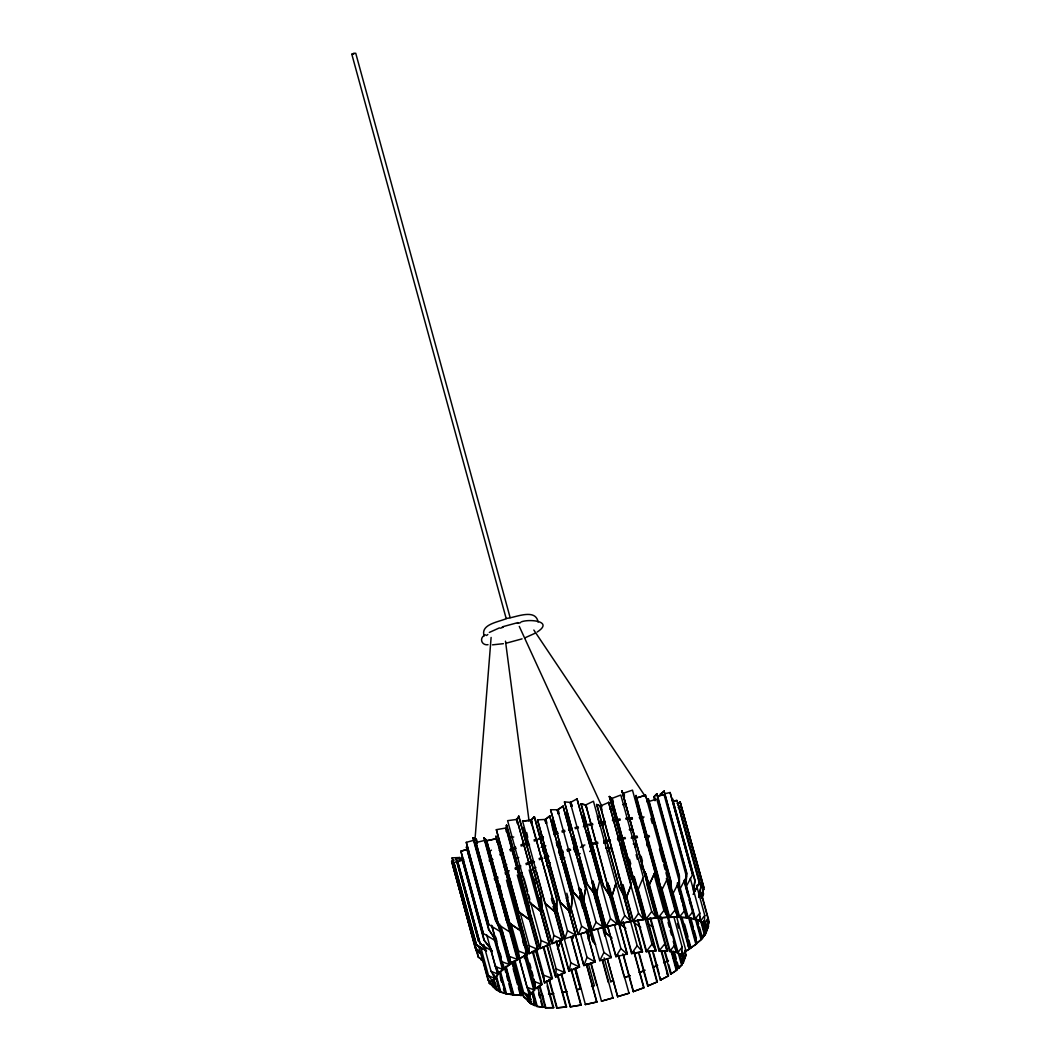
<?xml version="1.0" encoding="UTF-8"?>
<svg xmlns="http://www.w3.org/2000/svg" width="1061" height="1061" viewBox="0 0 1061 1061"><rect width="100%" height="100%" fill="white"/><g stroke="black" fill="none" stroke-linecap="round" stroke-linejoin="round"><path stroke-width="1.5" d="M701.745 934.98L701.719 939.171L696.918 943.176L689.982 917.845M556.481 912.473L556.587 899.065L534.399 816.837L556.879 899.038L556.773 912.447L530.619 820.206L531.534 824.039M513.551 962.155L522.118 995.669L522.145 992.871M660.38 891.306L677.395 953.229L681.189 955.139L681.905 954.887L682.13 947.088L673.947 917.181M704.769 915.418L700.207 921.452L703.536 923.521L704.265 923.269L704.769 915.418L696.547 885.391M520.142 912.553L529.214 945.749L529.2 953.627L538.139 949.409L526.879 908.269M474.996 839.516L491.11 637.436M685.525 885.351L686.533 873.349L664.053 791.161L686.878 873.283L685.87 885.272M540.659 912.248L556.163 968.905L555.884 976.836L565.075 972.645L556.455 941.12M570.898 911.731L572.171 898.163L549.691 815.962L572.436 898.15L570.898 911.731L567.091 897.792L571.163 911.717M682.7 960.258L682.223 964.595L678.138 968.494L673.403 951.16M645.91 873.733L658.045 918.057L667.409 917.433L636.428 802.156L635.446 798.204L636.109 795.511L658.602 877.699L660.738 890.67L658.258 877.805L635.778 795.617M645.486 833.787L635.778 798.111L636.109 795.511M636.242 798.084L645.552 795.18L636.242 798.084L637.25 801.904L636.428 802.156M656.918 876.731L657.727 876.611L656.905 876.863M657.263 876.625L648.536 844.927M693.377 889.662L694.849 880.71L672.356 798.522L695.167 880.657L693.456 891.187M707.912 918.349L703.947 924.025L705.817 926.558L706.573 926.333L707.912 918.349L700.989 893.057M530.686 902.579L541.057 940.523L540.115 948.574L549.93 944.449L538.67 903.309M583.179 902.075L585.539 888.375L563.046 806.174L585.765 888.389L583.179 902.075L579.359 888.123L583.404 902.075M526.932 906.598L527.755 906.319L526.932 906.598L530.725 920.63L518.816 911.969L496.349 829.675L505.447 828.084L506.455 831.89C507.874 828.323 505.116 819.291 506.933 831.718L527.397 906.518M518.816 911.969L496.349 829.675M527.383 906.611L531.561 920.258L529.24 907.367L506.747 825.166M685.857 950.523L682.09 956.094L683.523 958.759L684.292 958.534L685.857 950.523L676.825 917.486M705.777 931.704L705.18 934.701L701.798 938.481L696.6 919.489M646.905 845.763L647.502 842.766L643.974 830.1M698.722 895.869L700.844 886.877L678.364 804.676L701.162 886.837L698.668 897.407M599.677 880.975L576.985 798.761L599.677 880.975L596.309 894.728M553.603 899.914L570.831 962.857L569.094 971.014L579.545 967.048L571.348 937.102M701.414 893.375L709.186 921.837L707.05 929.9L706.281 930.112L704.544 923.773M532.688 869.927L536.601 872.235L553.895 935.47L552.052 943.64L562.582 939.701L553.484 906.465M588.245 939.025L589.014 936.2L587.714 931.452M588.431 939.051L589.2 936.226L587.9 931.492M530.261 995.364L528.524 998.825L530.261 995.364L528.537 989.051M684.769 950.258L686.056 954.98L682.502 963.282L683.47 959.993L681.746 953.68M701.865 887.155L702.422 884.357M611.68 897.182L615.924 883.428L611.68 897.182L607.701 883.203L606.852 883.455L610.659 897.394L591.574 826.254M480.792 947.314L488.577 975.775L495.275 978.627L493.352 982.141L494.506 978.812L493.206 974.064M610.486 918.68L617.29 924.264L605.818 926.903L610.486 918.68L593.192 855.445L594.717 853.124M702.674 922.858L705.698 933.932L708.576 925.815L704.928 934.104L706.082 930.776L703.92 922.858M546.627 865.63L550.195 867.447L567.489 930.683L564.823 938.932L556.163 907.288M634.81 847.129L636.123 843.535L633.218 843.866M631.109 884.595L626.202 898.335L631.229 884.649L608.616 802.395L631.229 884.649M686.056 954.98L683.257 963.096L682.395 959.953M583.802 907.977L592.874 941.173L595.619 944.489L592.701 941.293L580.128 895.67L583.762 909.728L585.367 905.51M580.526 933.68L586.985 957.274L583.935 965.563L595.181 961.995L586.561 930.47M701.613 898.176L703.337 893.999L702.475 890.829M701.838 898.19L703.562 893.999L702.7 890.842M705.485 931.571L702.541 938.348L699.517 927.261M561.68 861.797L564.319 863.004L581.614 926.24L578.192 934.529L589.571 931.12L579.929 896.134M557.555 948.627L560.579 941.823L557.609 948.706M648.801 885.736L654.955 872.341L648.801 885.736L644.955 871.718L644.12 871.877L644.955 871.718M680.154 965.669L678.881 968.375L677.157 962.062M702.74 889.542L703.801 887.301L680.101 802.076L703.841 889.33L699.836 896.89M705.751 925.152L707.05 929.9L706.692 926.943L709.186 921.837M623.139 846.227L621.255 850.073L638.55 913.309L643.841 919.595L633.046 921.28L623.086 884.874M578.736 858.986L596.03 922.208L591.932 930.497L603.47 927.447L592.622 887.686M597.462 928.826L603.921 952.433L599.77 960.709L611.308 957.698L594.041 894.45M670.87 888.15L672.568 894.357L679.305 881.359L656.812 799.158L648.855 801.453M693.682 893.203L699.398 882.633L693.138 894.436M533.179 953.481L534.81 950.457M678.443 884.781L679.716 889.436L686.507 876.757L664.027 794.556L657.687 796.095M524.439 958.521L526.68 954.343M665.26 793.601L670.088 792.514L692.568 874.715L686.016 886.916M515.089 972.473L512.118 961.637M648.138 798.986L670.632 881.187L671.865 894.33L670.976 881.094L648.483 798.893L646.918 801.771M668.059 880.391L668.801 880.312L667.979 880.537M668.324 880.444L672.21 894.237M506.19 618.563L351.814 54.257L353.857 53.236L355.753 53.289L510.129 617.608M512.145 898.203L513.683 895.537M516.269 819.49L507.609 820.67L530.102 902.871L541.574 911.956L530.102 902.871M516.866 819.185L518.895 816.227L541.389 898.428L542.476 911.598L516.866 819.185L538.259 897.845M517.755 818.164L518.895 816.227M518.047 823.111L517.357 823.111M538.192 897.951L542.476 911.598M538.656 897.659L537.755 898.017L541.574 911.956M607.449 852.46L609.85 848.376M596.879 1001.969L585.393 1004.528L596.879 1001.969L586.534 964.144M607.263 925.152L615.884 956.664L620.897 948.507L614.438 924.9M610.659 897.394L603.391 886.054L580.897 803.867L585.367 804.941L586.773 808.747L586.216 804.689L593.444 801.241L624.743 915.683L619.597 923.813L609.2 885.829M638.55 913.309L633.046 921.28M677.395 953.229L682.13 947.088M623.391 895.338L637.17 945.683L631.587 953.614L622.966 922.102M692.581 911.558L694.743 919.476L699.796 913.097L690.287 878.322M642.595 878.362L651.679 911.558L645.937 919.356L634.239 876.611M496.243 966.332L498.418 974.25L495.023 978.043L491.071 971.359L483.723 944.489M577.224 989.794L580.606 988.932L574.982 968.348M619.597 923.813L631.003 921.399L621.043 884.993M701.798 938.481L705.18 934.701L701.719 922.036M633.523 876.426L652.024 944.091L646.189 951.69L637.555 920.166M658.045 918.057L663.894 910.484L653.947 874.131M684.451 879.808L693.098 911.426L687.661 918.123L678.536 884.675M666.348 878.495L674.995 910.099L669.146 917.407L661.361 888.919M677.435 883.163L684.783 910.418L679.08 917.433L670.857 887.367M524.704 953.892L534.625 990.138L530.54 994.038L527.012 987.221L511.508 930.577M678.138 968.494L682.223 964.595L679.199 953.56M654.849 800.617L653.828 796.904L656.958 793.708L679.438 875.909L679.464 889.277L679.093 875.988L656.613 793.787M653.828 796.904L656.958 793.708M654.425 796.97L655.194 799.344M663.921 794.676L657.581 796.201M530.619 820.206L522.436 821.055L530.513 820.325M552.516 898.694L532.052 823.893L531.176 820.007L534.107 816.864M531.176 820.007L534.399 816.837M544.93 903.256L555.911 912.672L544.93 903.256L522.543 820.935M555.805 912.778L552.091 898.72L555.911 912.672M552.41 898.8L556.773 912.447M552.953 898.495L551.985 898.839M606.255 933.348L611.799 938.096L606.255 933.348L595.553 893.72M494.559 937.699L503.299 969.568L498.484 973.574L495.407 966.611L486.76 934.993M696.918 943.176L701.719 939.171L696.096 918.587M561.614 975.298L570.248 1006.823L581.176 1005.019L571.256 968.773M570.248 1006.823L581.176 1005.019M631.587 953.614L642.515 951.823L633.894 920.298M664.053 791.161L660.101 794.45L664.385 791.082M670.088 792.514L692.568 874.715M537.529 819.861L560.168 901.943L570.168 912.036L560.009 902.062L537.529 819.861L545.022 819.463L545.885 823.296L545.022 819.463M570.168 912.036L546.415 823.164L545.606 819.278L549.691 815.962M545.606 819.278L549.956 815.949M545.871 819.264L546.892 822.978L545.885 823.296M566.349 898.097L570.314 911.916M485.5 634.836C478.843 637.343 481.256 645.751 488.02 644.703M647.263 799.384L533.842 630.048M638.815 814.344L639.624 814.185L640.499 817.368M639.133 814.371L638.138 811.864M491.561 925.219L503.696 968.812L509.837 964.648L500.301 929.834M645.937 919.356L656.467 917.924L622.051 790.975L648.258 885.696M682.143 918.017L690.379 948.083L696.507 943.932L695.936 941.306M690.379 948.083L696.507 943.932L689.584 918.601M542.118 984.449L535.871 988.613L533.763 981.359L542.118 984.449L533.06 951.346M664.186 950.55L670.645 974.197L676.891 970.019L672.077 951.956M699.212 882.752L676.905 800.432L673.708 801.068M537.184 632.011C554.598 620.871 528.338 618.682 521.004 622.011M550.606 809.729L573.272 891.797L582.383 902.367L573.086 891.93L550.606 809.729L557.277 809.782L558.113 813.628L557.277 809.782M558.298 813.495L557.874 809.609L563.046 806.174M557.874 809.609L563.285 806.188M558.113 809.623L559.134 813.336L558.113 813.628M582.383 902.367L579.094 888.309M578.577 888.415L579.598 888.137M548.908 979.542L556.667 1007.91L566.574 1006.942L557.529 973.852M556.667 1007.91L566.574 1006.942M646.189 951.69L656.096 950.736L647.038 917.632M499.598 924.078L510.553 963.839L517.914 959.595L510.116 931.107M541.72 994.966L539.041 994.886M684.995 951.465L689.663 948.905L681.003 917.248M684.265 952.261L689.663 948.905L687.886 945.218M678.271 807.633L681.348 807.129L678.483 807.501M478.193 956.982L481.933 959.674L478.193 956.982L455.368 873.336M703.841 889.33L681.135 807.249M564.465 801.891L587.171 883.959L595.287 894.98L586.958 884.092L564.465 801.891L570.221 802.395L591.958 881.094M570.221 802.395L571.017 806.241L572.038 805.989L570.818 802.249L572.038 805.989M570.818 802.249L577.184 798.774M595.287 894.98L591.693 880.909L595.513 894.861M591.759 881.068L592.502 880.789L598.298 901.996L592.502 880.789M535.235 949.688L544.863 982.765L552.41 978.521L543.789 947.009M652.581 951.744L660.34 980.112L668.47 975.855L661.573 950.643M660.34 980.112L668.47 975.855L666.878 973.494M560.168 857.527L562.781 856.134M594.863 887.712L593.072 881.505M507.357 918.468L511.521 932.327L506.376 920.192L483.882 838.004L486.23 839.861L487.41 843.747L519.492 958.733L527.397 954.489L517.436 918.083M672.807 958.255L675.446 956.836M489.307 632.449L499.386 627.9M535.089 633.245L524.996 637.807M546.388 980.881L553.723 1007.671L545.261 1007.738L539.227 985.682M659.04 950.974L664.836 943.799L667.502 950.895L659.04 950.974L649.982 917.871M553.723 1007.671L545.261 1007.738L545.009 1005.032M452.941 865.524L475.182 947.858L480.633 952.698M677.157 803.562L680.234 802.143L703.801 887.301M475.182 947.858L480.885 952.566M580.897 803.867L585.632 804.808L586.879 808.588L607.104 883.336M603.391 886.054L581.149 803.734M512.025 962.062L521.123 995.298L513.219 995.085L505.434 966.598M505.885 967.46L513.219 995.085L521.123 995.298M679.08 917.433L686.984 917.646L677.462 882.832M663.563 962.619L668.032 960.51M664.053 962.659L668.523 960.55M491.455 850.153L488.75 851.532M638.629 952.897L647.687 986.001L657.343 981.849L649.16 951.903M647.687 986.001L657.343 981.849M452.132 857.858L474.625 940.059L452.132 857.858L459.665 857.513L460.302 860.272M459.665 857.513L460.063 860.126M476.256 950.815L479.559 952.871L476.256 950.815L451.615 861.253L454.188 860.1M677.515 803.23L680.366 802.063M625.221 898.508L619.08 886.744L596.6 804.543L600.221 805.922L601.401 809.715L625.221 898.508L601.229 809.649M596.6 804.543L600.221 805.922M601.242 809.901L601.932 809.596L600.791 805.829L608.735 802.448M544.439 856.426L547.171 855.338M621.587 884.649L622.383 884.397L626.202 898.335M619.08 886.744L596.879 804.424M523.763 877.288L519.36 874.118L522.158 872.938M499.758 971.69L505.818 993.852L512.543 994.608L505.182 967.712M512.543 994.608L505.818 993.852M653.085 967.115L657.289 965.351M653.483 967.181L657.701 965.417M537.556 986.664L543.166 1007.154L536.534 1006.345L532.118 993.229M669.597 951.492L675.008 944.807L676.228 952.301L669.597 951.492L660.114 916.81M532.649 992.154L536.534 1006.345L543.166 1007.154M456.071 858.919L478.551 941.12L456.071 858.919L462.755 859.039M486.575 951.014L476.429 944.874L453.949 862.673L458.379 861.015M481.389 944.356L485.925 949.078M609.266 796.559L611.72 798.336L636.706 890.922L631.759 878.747L609.266 796.559L611.72 798.336M611.746 799.702L612.436 802.182L613.364 802.05L612.263 798.27L620.818 795.021L643.298 877.222L637.634 890.789L633.749 876.784L632.886 876.97L636.706 890.922M612.436 802.182L613.364 802.05M633.815 876.85L632.886 876.97M631.759 878.747L609.571 796.44M622.873 953.759L633.218 991.584L644 987.725L634.08 951.465M633.218 991.584L644 987.725M532.887 868.588L535.898 867.46M496.124 977.725L500.023 991.969L505.46 993.268L499.837 972.698M500.023 991.969L505.46 993.268M699.796 913.097L700.18 920.776L694.743 919.476M639.133 972.473L645.141 970.218M639.451 972.579L643.961 970.895M599.173 823.031L597.396 816.638L600.367 815.644M492.118 951.12L480.209 943.998L457.715 861.797L463.856 859.715M484.214 939.834L461.721 857.646L483.896 939.953L490.527 948.255M622.966 793.243L621.719 791.082M624.518 796.997C623.112 798.084 625.658 794.861 623.47 793.204L632.475 790.14L658.748 885.789M531.919 992.804L535.367 1005.417L530.858 1003.759L527.582 1000.39L531.216 999.13M535.367 1005.417L530.858 1003.759L529.121 997.446M547.012 863.482L549.77 862.553M547.237 863.627L549.996 862.699M569.372 911.492L575.871 935.232L564.598 938.799L555.075 903.985M499.996 991.292L495.938 989.475L492.397 986.16L499.996 991.292L496.11 977.048M629.863 975.656L624.332 977.513L630.088 975.788M502.33 626.839L517.94 622.595M522.065 638.868L506.455 643.112M499.147 850.325L502.383 849.37M494.718 937.738L495.567 940.842L483.325 933.468L460.832 851.28L467.026 849.317M460.832 851.28L467.172 849.357M491.84 926.651L492.224 926.744M488.511 929.197L495.991 940.484L488.511 929.197L466.363 846.89L488.856 929.091M617.582 996.637L629.001 993.229L617.582 996.637L607.237 958.812M610.102 809.384L613.231 808.336M560.566 859.118L564.837 857.845M589.571 931.12L578.059 934.356L571.136 909.038M489.24 983.229L494.399 986.186L496.256 988.719L489.24 983.229L481.455 954.781M613.47 980.762L610.632 981.611L613.603 980.934M513.948 960.762L523.855 996.955L529.916 1002.764L530.672 1002.539L528.948 996.239M473.233 837.805L495.712 920.006L501.376 931.916L495.368 920.099L472.888 837.898L476.429 839.357L477.437 843.084M472.888 837.898L476.429 839.357M498.935 924.383L501.163 932.181L488.776 924.529L466.283 842.341L474.294 840.166M515.779 972.499L512.463 961.757M510.487 837.766L513.749 836.983M575.884 854.768L580.208 853.628M706.692 926.943L705.923 927.155L706.281 930.112M487.967 979.754L493.511 985.788L494.28 985.589L493.922 982.632L487.967 979.754L478.882 946.558M601.468 1001.146L612.993 997.924L601.468 1001.146L591.11 963.123M623.178 804.689L626.348 803.893M623.086 804.795L626.255 804.013M483.882 838.004L486.23 839.861M507.397 920.232L510.858 932.699L498.471 924.715L475.978 842.514L485.567 840.232L486.588 843.959M485.885 839.954L487.238 843.588M486.508 843.893L487.41 843.747M506.376 920.192L511.521 932.327M683.47 959.993L684.239 959.807L683.377 956.664M589.85 851.307L594.147 850.312M589.77 851.532L594.08 850.537M617.369 924.051L605.884 926.677L595.5 888.694M706.082 930.776L706.851 930.603L705.061 923.985M591.521 986.491L594.399 985.841L588.338 963.68M495.805 836.227L521.866 930.988M486.734 840.736L496.124 838.76L486.734 840.736L509.253 923.017L521.442 931.293L518.113 917.248M497.994 842.381L497.145 842.474L496.124 838.76M518.285 918.428L522.198 930.921M353.698 54.31L351.814 54.257M615.884 956.664L627.369 954.104L607.966 883.19M605.844 847.938L609.054 847.315M605.672 848.177L608.881 847.567M498.418 974.25L491.071 971.359M577.396 989.555L580.606 988.932M506.415 825.233L529.24 907.367M534.625 990.138L527.012 987.221M673.894 800.949L676.905 800.432M505.487 641.162L529.068 821.081M503.391 643.682L492.45 644.849M620.685 845.431L623.762 844.954L620.406 845.697M503.299 969.568L495.407 966.611M562.529 992.181L567.158 991.465L562.264 992.433M526.747 832.62L527.728 837.408M518.59 816.267L541.389 898.428M509.837 964.648L501.508 961.584M548.457 994.051L552.821 993.56M549.545 994.157L553.908 993.666M670.645 974.197L676.891 970.019L671.719 951.107M540.487 831.174L541.932 837.514M658.483 917.778L667.86 917.155L663.894 910.484M517.914 959.595L509.267 956.372L501.057 926.333M451.615 861.253L474.36 943.441L482.476 948.68M474.36 943.441L482.211 948.693M552.41 978.521L543.63 975.165L536.309 948.415M499.147 884.343L500.368 886.664M669.146 917.407L678.085 917.062L665.963 872.752M527.397 954.489L518.564 951.054L511.203 924.184M453.949 862.673L476.429 944.874M538.139 949.409L528.71 953.6L508.842 879.237M565.075 972.645L556.163 968.905M457.715 861.797L480.209 943.998M687.661 918.123L694.385 918.892L693.098 911.426M549.93 944.449L541.057 940.523M607.701 883.203L606.852 883.455M483.325 933.468L460.991 851.32M579.545 967.048L570.831 962.857M695.446 919.211L700.18 920.776M562.582 939.701L553.895 935.47M529.214 945.749L537.648 949.383L517.291 874.993M475.752 839.675L476.548 842.209M466.283 842.341L488.776 924.529M678.125 952.977L681.905 954.887M515.049 961.027L523.657 992.499L529.505 995.536M567.489 930.683L575.871 935.232M586.985 957.274L595.181 961.995M581.614 926.24L589.452 930.961M659.398 917.274L662.17 918.959M704.265 923.269L700.936 921.2L699.637 916.452M653.032 927.035L648.165 923.985M633.377 922.195L640.738 927.248M596.03 922.208L603.444 927.248L591.905 930.298L583.245 898.64M523.855 996.955L528.471 1000.099L529.916 1002.764M603.921 952.433L611.295 957.499M595.526 900.099L598.298 901.996M518.829 911.876L530.739 920.537M527.582 1000.39L534.638 1005.669L533.351 1000.934M625.685 928.229L618.643 922.845L625.645 928.335M483.007 960.828L480.872 959.476L483.604 961.558M620.897 948.507L627.223 954.343L611.693 897.606M624.743 915.683L631.003 921.399L619.77 923.574L611.547 893.495M508.365 879.211L510.739 881.412M475.978 842.514L498.537 924.781M478.551 941.12L485.62 949.197M637.17 945.683L642.515 951.823L631.879 953.348L623.258 921.837M523.657 992.499L528.524 998.825M651.679 911.558L656.467 917.924L646.295 919.078L638.072 889.012M483.896 939.953L492.105 950.908M488.577 975.775L493.352 982.141M706.573 926.333L703.841 920.63M493.63 986.412L495.487 988.945M603.643 885.935L610.924 897.274M652.024 944.091L656.096 950.736L646.626 951.412L637.993 919.887M684.292 958.534L681.56 951.147M530.672 1002.539L529.24 999.873L528.471 1000.099L527.184 995.377M619.372 886.625L625.513 898.388M519.28 626.388L601.958 806.718M674.995 910.099L678.085 917.062L669.677 917.128L661.454 887.062M632.064 878.627L637.011 890.789M523.352 827.885L527.675 843.694M521.442 931.293L509.253 923.017M684.783 910.418L686.984 917.646L679.677 917.155L672.754 891.837M701.467 921.439L704.928 934.104M700.539 920.603L704.438 934.847M697.342 919.343L698.642 924.091M685.923 884.383L701.003 939.277M686.082 887.818L687.82 894.144M689.12 898.892L690.844 905.232M684 880.909L688.324 896.731M689.199 899.9L692.661 912.566M693.523 915.723L694.385 918.892L688.31 917.858L680.088 887.778M690.698 917.738L693.297 927.234M694.173 930.404L696.334 938.309M689.597 917.871L695.645 940.006M688.47 917.102L695.83 943.998M654.173 796.824L655.194 800.538M677.289 884.688L679.889 894.184M680.764 897.354L682.051 902.102M682.926 905.272L686.387 917.924M684.557 924.264L688.019 936.929M688.894 940.099L691.056 948.003M680.38 917.288L689.04 948.945M645.552 795.18L668.032 877.381L661.52 890.643L658.152 878.15M668.695 879.45L669.995 884.198M650.937 818.575L652.25 823.349M659.465 849.012L662.926 861.678M663.801 864.834L665.101 869.582M668.032 882.527L677.13 915.762M677.448 923.508L678.735 928.229M682.236 954.025L683.523 958.759M679.915 953.826L682.502 963.282M646.361 836.97L647.661 841.744M657.687 878.176L681.48 964.728M657.568 880.723L658.43 883.879M659.61 888.946L667.409 917.433M660.552 893.786L661.905 898.64M668.045 922.354L669.332 927.075M670.194 930.232L671.494 934.966M673.218 941.266L676.228 952.301L670.26 951.213L660.778 916.545M674.571 952.606L676.295 958.919M671.043 951.187L676.215 970.099M648.523 881.373L667.502 950.895L659.597 950.683L650.552 917.593M641.149 856.32L642.449 861.081M645.459 872.991L666.931 951.173M622.051 790.975L647.939 885.816M641.388 864.383L642.687 869.131M646.573 883.375L656.109 918.189M665.287 952.049L667.873 961.505M668.735 964.661L670.897 972.539M636.109 854.649L637.409 859.397M660.99 950.656L667.886 975.868M646.6 917.911L655.658 951.014M629.478 859.211L630.778 863.959M612.621 802.341L632.648 875.55M653.603 953.308L659.199 973.786M660.061 976.942L660.923 980.099M625.499 851.28L626.799 856.028M629.823 867.116L631.123 871.863M631.985 875.02L644.12 919.343L633.324 921.028L626.388 895.696M635.181 887.951L643.841 919.595M648.695 951.863L656.878 981.796M634.027 922.142L642.223 952.075M599.929 806.055L600.606 808.522M610.659 847.01L611.958 851.758M618.019 873.919L619.319 878.667M623.908 896.32L630.831 921.638M639.531 954.515L648.152 986.04M634.186 952.95L643.669 987.619M538.073 622.038C535.659 608.006 515.673 617.489 506.906 618.364C499.718 621.892 480.023 624.001 484.174 635.857M586.773 808.747L590.698 823.071M606.547 884.476L617.29 924.264M623.629 955.444L633.55 991.69M585.566 826.386L582.409 815.272L585.447 826.333M587.29 832.713L592.476 851.678M587.171 832.66L592.356 851.625M618.47 955.245L629.001 993.229M618.271 955.351L623.908 975.921M607.834 926.492L616.03 956.425M595.42 888.919L605.818 926.903M593.51 891.041L603.47 927.447M603.178 929.781L604.916 936.094M607.409 958.972L617.754 996.796M570.791 828.84L566.282 813.005L570.606 828.813M572.953 836.744L577.715 854.132M572.768 836.718L577.529 854.105M604.133 957.871L610.751 981.783M573.537 847.275L574.837 852.01M602.648 960.099L613.006 998.122M602.21 960.086L608.298 982.446M580.646 889.145L581.945 893.892M580.672 889.343L581.972 894.091M584.134 902.009L591.932 930.497M580.354 889.582L599.77 960.709M558.63 813.508L579.147 888.442M578.762 888.296L582.582 902.235M581.043 902.155L582.741 908.349M586.375 930.325L595.009 961.836L583.762 965.404L569.107 911.823M556.375 833.508L552.675 820.856L556.136 833.495M558.537 841.413L563.298 858.8M558.298 841.4L563.059 858.787M590.685 963.136L596.746 985.284M552.277 827.036L553.577 831.784M556.601 842.845L557.9 847.593L556.481 842.964M560.062 855.498L558.762 850.75L559.943 855.604M571.256 909.211L578.192 934.529M586.388 964.383L596.733 1002.207M566.799 893.203L568.099 897.951M567.211 903.574L568.51 908.322M568.723 909.768L575.646 935.099M575.752 935.616L583.935 965.563M571.017 937.009L579.213 966.956L568.762 970.921L560.142 939.396M544.094 845.418L548.855 862.805M575.632 968.043L585.393 1004.528M574.81 968.6L580.433 989.17M531.468 819.981L532.158 822.461M571.388 970.616L580.884 1005.284M551.322 898.548L552.622 903.296M553.166 906.359L562.264 939.595L551.733 943.534L541.349 905.55M560.898 941.067L569.094 971.014M555.991 941.08L564.611 972.592L555.42 976.796L546.786 945.271M561.481 973.454L570.539 1006.557M542.967 910.404L552.052 943.64M533.988 878.654L535.288 883.402M539.187 897.646L540.487 902.394M516.336 819.397L517.291 823.217M529.174 869.993L549.518 944.383L539.704 948.507L520.222 877.275M557.516 975.709L566.136 1007.221M547.251 945.311L555.884 976.836M543.205 947.022L551.839 978.547L544.293 982.778L543.63 975.165M524.2 878.866L527.662 891.519M528.524 894.675L529.824 899.423M549.346 979.263L557.105 1007.632M531.455 916.916L540.115 948.574M507.251 831.758L527.715 906.558M528.179 907.871L531.561 920.258M524.704 900.351L526.004 905.099M547.118 985.881L552.728 1006.372M535.818 949.661L544.863 982.765M532.383 951.425L541.442 984.515L535.871 988.613L525.58 951.465M542.29 994.237L543.59 998.958M539.784 985.404L545.818 1007.459M509.28 880.829L512.742 893.481M513.604 896.651L529.2 953.627M496.137 836.148L518.63 918.349M538.63 993.242L539.916 997.963M540.778 1001.12L542.503 1007.419M529.651 963.322L530.938 968.056M531.8 971.2L533.099 975.934M533.962 979.078L535.261 983.812M506.495 880.113L526.84 954.489L518.935 958.733L518.564 951.054M522.569 940.444L523.855 945.165M524.399 955.59L533.882 990.271L530.54 994.038L529.678 990.894M533.312 991.876L537.184 1006.067M499.572 885.935L502.171 895.431M503.047 898.587L513.869 938.163M514.731 941.319L519.492 958.733M512.251 932.5L531.574 1003.507M509.784 924.277L510.646 927.42M491.349 859.675L493.524 867.633M495.275 873.999L497.012 880.365M501.362 896.28L502.238 899.463M507.781 920.02L511.177 932.407M484.227 837.911L506.72 920.112M496.933 885.259L517.291 959.635L510.553 963.839L509.267 956.372M512.808 961.651L522.118 995.669M513.166 968.68L517.503 984.502M518.365 987.672L520.527 995.589M502.078 930.563L511.177 963.799M476.084 839.45L477.092 843.177M500.102 927.261L501.376 931.916M497.463 921.996L509.147 964.728L503.696 968.812L491.999 926.081M506.031 966.319L513.816 994.807M504.532 967.977L505.832 972.725M506.694 975.895L507.994 980.643M508.856 983.812L511.455 993.308M495.712 937.088L497.012 941.836M500.036 952.911L501.336 957.659M503.073 963.985L504.373 968.733M493.047 934.86L502.569 969.674L498.484 973.574L496.76 967.247M500.407 971.412L506.468 993.573M500.169 975.934L501.893 982.261M500.434 977.698L501.734 982.446M503.458 988.786L504.757 993.534M490.301 947.486L497.662 974.396L495.023 978.043L494.161 974.873M496.389 975.868L500.726 991.703M497.105 983.627L499.267 991.544L495.938 989.475L493.776 981.558M494.081 979.727L496.667 989.223M494.094 980.802L496.256 988.719M492.291 979.674L493.511 985.788M456.363 876.24L457.662 880.988M458.524 884.145L459.824 888.893M462.848 899.953L464.148 904.688M465.01 907.858L466.31 912.593M468.034 918.919L469.333 923.667M470.195 926.823L471.495 931.571M472.357 934.728L478.418 956.863M528.909 907.434L531.229 920.325M541.07 898.468L542.158 911.638M599.85 825.975A8.594 2.122 -15.3 0 1 603.616 824.768M604.465 842.845A8.594 2.122 -15.3 0 1 606.932 841.996M603.749 843.349A7.918 1.963 -15.3 0 1 607.038 842.129M545.871 860.073A8.594 2.122 -15.3 0 1 545.924 861.413M531.229 863.243A8.594 2.122 -15.3 0 1 533.046 862.288M540.752 843.018A8.594 2.122 -15.3 0 1 541.601 844.145M526.614 846.373A8.594 2.122 -15.3 0 1 529.532 844.954M531.137 863.641A7.918 1.963 -15.3 0 1 534.452 861.903M542.741 851.094A7.918 1.963 -15.3 0 1 543.033 851.333M503.63 866.731A79.588 19.655 -15.3 0 1 506.097 864.834M515.421 858.986A79.588 19.655 -15.3 0 1 518.166 857.513M541.123 847.381A79.588 19.655 -15.3 0 1 544.081 846.28M556.375 842.129A79.588 19.655 -15.3 0 1 559.001 841.307M629.77 829.45A79.588 19.655 -15.3 0 1 632.422 829.569M504.32 866.638A78.793 19.456 -15.3 0 1 506.773 864.768M516.004 858.972A78.793 19.456 -15.3 0 1 518.723 857.513M542.9 846.943A78.793 19.456 -15.3 0 1 545.858 845.869M556.534 842.288A78.793 19.456 -15.3 0 1 559.664 841.32M629.213 829.729A78.793 19.456 -15.3 0 1 633.085 829.954M489.439 861.161A111.405 27.52 -15.3 0 1 492.357 859.503M500.248 855.365A111.405 27.52 -15.3 0 1 503.06 853.986M510.248 850.657A111.405 27.52 -15.3 0 1 515.593 848.336M521.137 846.055A111.405 27.52 -15.3 0 1 528.325 843.256M534.267 841.081A111.405 27.52 -15.3 0 1 537.29 840.007M538.816 839.476A111.405 27.52 -15.3 0 1 543.431 837.925M553.815 834.622A111.405 27.52 -15.3 0 1 557.993 833.376M562.197 832.169A111.405 27.52 -15.3 0 1 564.996 831.386M569.226 830.246A111.405 27.52 -15.3 0 1 572.051 829.503M575.261 828.681A111.405 27.52 -15.3 0 1 578.484 827.885M583.311 826.744A111.405 27.52 -15.3 0 1 586.508 826.028M589.704 825.325A111.405 27.52 -15.3 0 1 592.887 824.662M599.173 823.416A111.405 27.52 -15.3 0 1 605.38 822.288M612.966 821.055A111.405 27.52 -15.3 0 1 615.937 820.617M617.409 820.418A111.405 27.52 -15.3 0 1 620.327 820.034M626.043 819.371A111.405 27.52 -15.3 0 1 632.449 818.76M640.062 818.283A111.405 27.52 -15.3 0 1 642.966 818.164M490.049 861.134A110.609 27.321 -15.3 0 1 492.941 859.49M500.779 855.378A110.609 27.321 -15.3 0 1 503.564 854.012M510.686 850.71A110.609 27.321 -15.3 0 1 516.004 848.402M522.914 845.577A110.609 27.321 -15.3 0 1 528.657 843.362M554.545 834.609A110.609 27.321 -15.3 0 1 557.715 833.667M568.855 830.538A110.609 27.321 -15.3 0 1 572.051 829.702M584.823 826.612A110.609 27.321 -15.3 0 1 588.006 825.896M598.988 823.654A110.609 27.321 -15.3 0 1 605.155 822.54M615.632 820.882A110.609 27.321 -15.3 0 1 618.55 820.498M627.276 819.477A110.609 27.321 -15.3 0 1 632.024 819.039M639.584 818.562A110.609 27.321 -15.3 0 1 642.462 818.442M500.474 854.264A110.609 27.321 -15.3 0 1 503.259 852.898M510.381 849.596A110.609 27.321 -15.3 0 1 515.699 847.288M538.749 838.495A110.609 27.321 -15.3 0 1 543.338 836.943M554.24 833.495A110.609 27.321 -15.3 0 1 557.41 832.553M568.55 829.423A110.609 27.321 -15.3 0 1 571.746 828.588M584.518 825.485A110.609 27.321 -15.3 0 1 587.701 824.782M598.683 822.54A110.609 27.321 -15.3 0 1 601.773 821.97M612.383 820.206A110.609 27.321 -15.3 0 1 615.327 819.768M626.971 818.363A110.609 27.321 -15.3 0 1 631.719 817.925M639.279 817.447A110.609 27.321 -15.3 0 1 642.157 817.328M489.134 860.047A111.405 27.52 -15.3 0 1 492.052 858.389M499.943 854.251A111.405 27.52 -15.3 0 1 502.755 852.872M509.943 849.543A111.405 27.52 -15.3 0 1 515.288 847.222M520.832 844.941A111.405 27.52 -15.3 0 1 528.02 842.142M533.962 839.954A111.405 27.52 -15.3 0 1 536.985 838.893M540.036 837.845A111.405 27.52 -15.3 0 1 543.126 836.811M554.903 833.084A111.405 27.52 -15.3 0 1 557.688 832.262M561.892 831.055A111.405 27.52 -15.3 0 1 564.691 830.272M568.921 829.118A111.405 27.52 -15.3 0 1 571.746 828.389M574.956 827.567A111.405 27.52 -15.3 0 1 578.179 826.771M584.611 825.272A111.405 27.52 -15.3 0 1 592.582 823.535M598.868 822.288A111.405 27.52 -15.3 0 1 605.075 821.174M612.661 819.941A111.405 27.52 -15.3 0 1 615.632 819.503M617.104 819.304A111.405 27.52 -15.3 0 1 620.022 818.92M625.738 818.256A111.405 27.52 -15.3 0 1 632.144 817.646M639.756 817.156A111.405 27.52 -15.3 0 1 644.08 817.01M494.532 879.755A111.405 27.52 -15.3 0 1 497.45 878.097M505.341 873.959A111.405 27.52 -15.3 0 1 508.153 872.58M515.328 869.251A111.405 27.52 -15.3 0 1 520.672 866.93M526.216 864.649A111.405 27.52 -15.3 0 1 533.418 861.85M539.359 859.675A111.405 27.52 -15.3 0 1 542.383 858.601M545.434 857.553A111.405 27.52 -15.3 0 1 548.524 856.519M560.301 852.805A111.405 27.52 -15.3 0 1 563.086 851.97M567.277 850.763A111.405 27.52 -15.3 0 1 570.089 849.98M574.319 848.84A111.405 27.52 -15.3 0 1 577.131 848.097M580.354 847.275A111.405 27.52 -15.3 0 1 583.577 846.492M589.996 844.98A111.405 27.52 -15.3 0 1 597.966 843.256M604.266 842.01A111.405 27.52 -15.3 0 1 610.473 840.882M618.059 839.649A111.405 27.52 -15.3 0 1 621.03 839.224M622.502 839.012A111.405 27.52 -15.3 0 1 625.42 838.628M631.123 837.965A111.405 27.52 -15.3 0 1 637.542 837.368M645.154 836.877A111.405 27.52 -15.3 0 1 649.478 836.718M495.129 879.728A110.609 27.321 -15.3 0 1 498.02 878.084M505.858 873.972A110.609 27.321 -15.3 0 1 508.657 872.606M515.779 869.304A110.609 27.321 -15.3 0 1 519.744 867.58M528.007 864.171A110.609 27.321 -15.3 0 1 533.736 861.956M544.147 858.203A110.609 27.321 -15.3 0 1 548.736 856.665M559.638 853.203A110.609 27.321 -15.3 0 1 562.794 852.262M567.555 850.895A110.609 27.321 -15.3 0 1 570.752 850.007M573.948 849.145A110.609 27.321 -15.3 0 1 577.144 848.296M589.916 845.206A110.609 27.321 -15.3 0 1 593.086 844.503M604.08 842.248A110.609 27.321 -15.3 0 1 607.171 841.678M617.767 839.914A110.609 27.321 -15.3 0 1 620.725 839.49M632.369 838.071A110.609 27.321 -15.3 0 1 637.117 837.646M644.664 837.156A110.609 27.321 -15.3 0 1 647.555 837.049M494.227 878.641A111.405 27.52 -15.3 0 1 497.145 876.983M505.036 872.845A111.405 27.52 -15.3 0 1 509.28 870.776M515.023 868.137A111.405 27.52 -15.3 0 1 520.367 865.816M525.911 863.535A111.405 27.52 -15.3 0 1 533.113 860.736M539.054 858.561A111.405 27.52 -15.3 0 1 542.078 857.487M545.129 856.439A111.405 27.52 -15.3 0 1 548.219 855.405M558.603 852.102A111.405 27.52 -15.3 0 1 562.781 850.856M566.972 849.649A111.405 27.52 -15.3 0 1 569.784 848.866M574.014 847.726A111.405 27.52 -15.3 0 1 576.826 846.983M581.653 845.763A111.405 27.52 -15.3 0 1 584.876 844.98M589.691 843.866A111.405 27.52 -15.3 0 1 597.661 842.142M603.961 840.896A111.405 27.52 -15.3 0 1 610.168 839.768M617.754 838.535A111.405 27.52 -15.3 0 1 620.725 838.11M622.197 837.898A111.405 27.52 -15.3 0 1 625.115 837.514M632.449 836.678A111.405 27.52 -15.3 0 1 637.237 836.24M644.849 835.763A111.405 27.52 -15.3 0 1 649.173 835.604M494.824 878.614A110.609 27.321 -15.3 0 1 497.715 876.97M515.474 868.19A110.609 27.321 -15.3 0 1 520.779 865.882M527.702 863.057A110.609 27.321 -15.3 0 1 533.431 860.842M545.367 856.572A110.609 27.321 -15.3 0 1 548.431 855.537M559.333 852.089A110.609 27.321 -15.3 0 1 562.489 851.147M573.643 848.018A110.609 27.321 -15.3 0 1 576.839 847.182M589.611 844.092A110.609 27.321 -15.3 0 1 592.781 843.376M617.462 838.8A110.609 27.321 -15.3 0 1 623.337 837.978M632.064 836.957A110.609 27.321 -15.3 0 1 636.812 836.519M508.312 886.16A78.793 19.456 -15.3 0 1 510.593 884.304M486.535 635.512A28.647 7.082 -15.3 0 1 487.821 634.491M500.434 628.205A28.647 7.082 -15.3 0 1 503.126 627.237M517.436 623.337A28.647 7.082 -15.3 0 1 520.235 622.82M573.444 935.775L572.025 940.046L573.444 935.775"/></g></svg>
